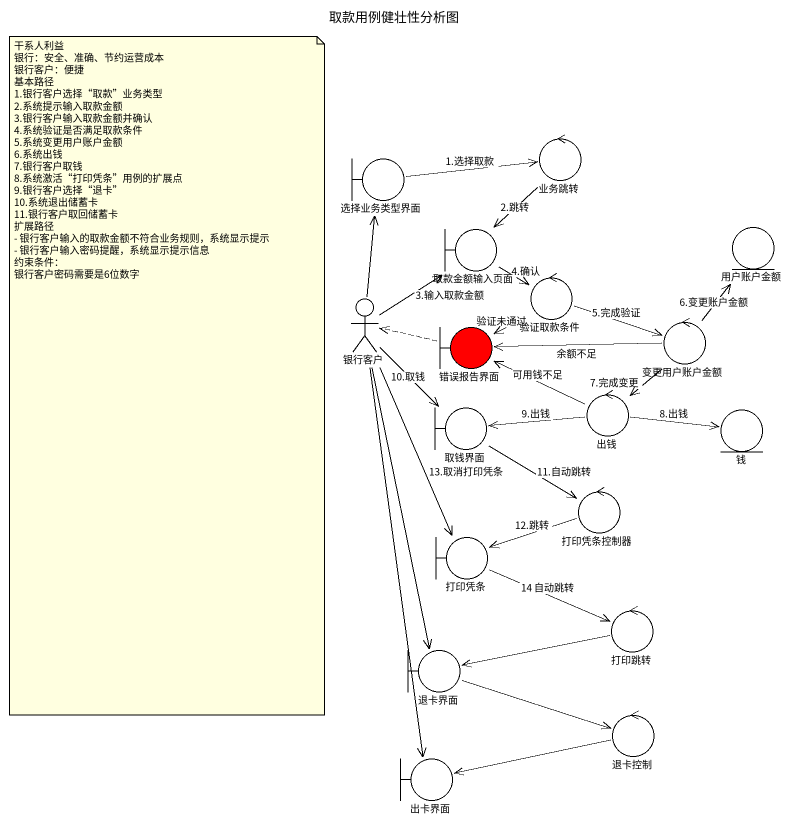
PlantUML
@startuml
title 取款用例健壮性分析图
boundary 选择业务类型界面
control 业务跳转
boundary 取款金额输入页面
entity 用户账户金额
actor 银行客户
control 验证取款条件
boundary 错误报告界面 #FF0000
control 变更用户账户金额
boundary 取钱界面
control 出钱
entity 钱
control 打印凭条控制器
boundary 打印凭条
control 打印跳转
boundary 退卡界面
control 退卡控制
boundary 出卡界面
选择业务类型界面 -right-> 业务跳转 : 1.选择取款
业务跳转 --> 取款金额输入页面 : 2.跳转
取款金额输入页面 -right-> 验证取款条件 : 4.确认
银行客户 -up-> 选择业务类型界面
银行客户 -up-> 取款金额输入页面 : 3.输入取款金额
银行客户 --> 取钱界面 : 10.取钱
银行客户 --> 打印凭条 : 13.取消打印凭条
银行客户 --> 退卡界面
银行客户 --> 出卡界面
验证取款条件 --> 错误报告界面 : 验证未通过
验证取款条件 -right-> 变更用户账户金额 : 5.完成验证
错误报告界面 .left.> 银行客户
变更用户账户金额 -up-> 用户账户金额 : 6.变更账户金额
变更用户账户金额 -left-> 错误报告界面 : 余额不足
变更用户账户金额 --> 出钱 : 7.完成变更
取钱界面 -right-> 打印凭条控制器 : 11.自动跳转
出钱 -left-> 错误报告界面 : 可用钱不足
出钱 -left-> 取钱界面 : 9.出钱
出钱 -right-> 钱 : 8.出钱
打印凭条控制器 -left-> 打印凭条 : 12.跳转
打印凭条 -right-> 打印跳转 : 14 自动跳转
打印跳转 -left-> 退卡界面
退卡界面 -right-> 退卡控制
退卡控制 -left-> 出卡界面
note as N1
  干系人利益
  银行：安全、准确、节约运营成本
  银行客户：便捷
  基本路径
  1.银行客户选择“取款”业务类型
  2.系统提示输入取款金额
  3.银行客户输入取款金额并确认
  4.系统验证是否满足取款条件
  5.系统变更用户账户金额
  6.系统出钱
  7.银行客户取钱
  8.系统激活“打印凭条”用例的扩展点
  9.银行客户选择“退卡”
  10.系统退出储蓄卡
  11.银行客户取回储蓄卡
  扩展路径
  - 银行客户输入的取款金额不符合业务规则，系统显示提示
  - 银行客户输入密码提醒，系统显示提示信息
  约束条件：
  银行客户密码需要是6位数字
end note
@enduml
